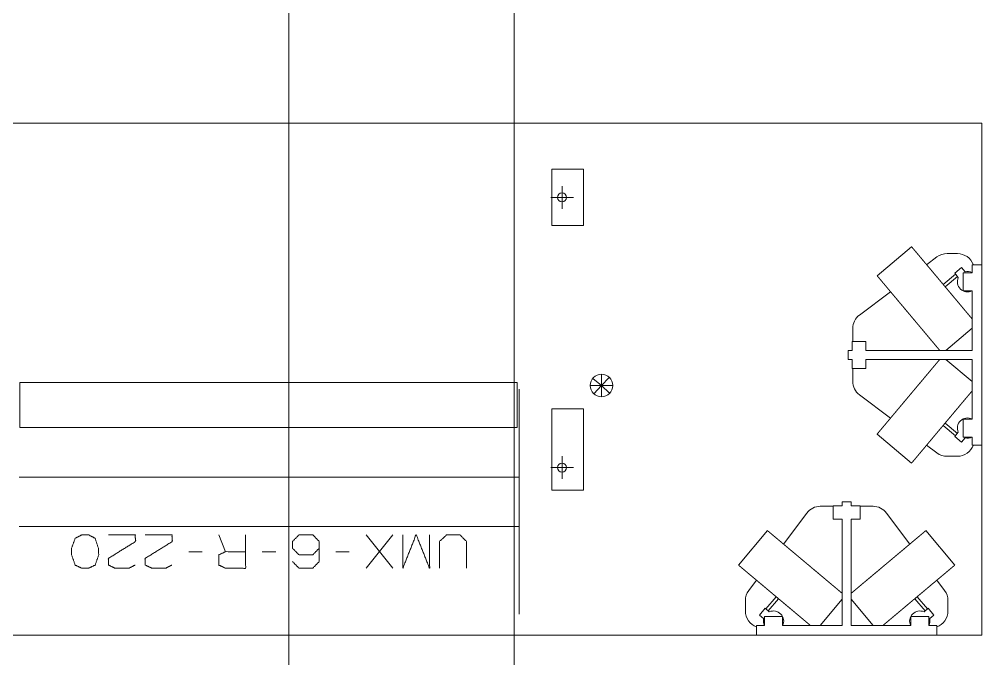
# Model space of a CAD drawing. Header units: millimetres. Extents: x 3056 to 110866, y 16649 to 58349.
# Drawn here: x 8108 to 12383, y 21369 to 24209 of the extents above; entities that cross this region are included whole.
import ezdxf

# ---------------------------------------------------------------- set-up
doc = ezdxf.new("R2010")
doc.units = ezdxf.units.MM
doc.layers.add('1', color=7, linetype='Continuous', true_color=0xffffff)

msp = doc.modelspace()

# ---------------------------------------------------------------- linework, layer by layer
at = {"layer": '1', "color": 143, "linetype": 'Continuous', "lineweight": 13}
for p, q in [((9306.5, 55263.3), (9306.5, 17870.4)), ((10306.5, 17870.4), (10306.5, 54699.5))]:
    msp.add_line(p, q, dxfattribs=at)
at = {"layer": '1', "color": 80, "linetype": 'Continuous', "lineweight": 13}
for p, q in [((6756.5, 23747.3), (12383.5, 23747.3)), ((6756.5, 23747.3), (12383.5, 23747.3)), ((12383.5, 23747.3), (12383.5, 21473.3)), ((12383.5, 23747.3), (12383.5, 21473.3)), ((10614, 23542.3), (10474, 23542.3)), ((10474, 23542.3), (10474, 23292.3)), ((10614, 23292.3), (10614, 23542.3)), ((10519.5, 23367.3), (10519.5, 23467.3)), ((10569.5, 23417.3), (10469.5, 23417.3)), ((10474, 23292.3), (10614, 23292.3)), ((12071.9, 23198.6), (11918.6, 23070)), ((12184.5, 23153.3), (12138.7, 23118.9)), ((12229.5, 23168.3), (12275.5, 23168.3)), ((12263.5, 23080.7), (12293.6, 23105.9)), ((12309.3, 23087.2), (12293.6, 23105.9)), ((12340.5, 23118.3), (12340.5, 23083.3)), ((12383.5, 23118.3), (12340.5, 23118.3)), ((12266.4, 23077.2), (12212, 23031.6)), ((12221, 23020.8), (12275.4, 23066.5)), ((12279.2, 23061.9), (12263.5, 23080.7)), ((12340.5, 23083.3), (12300.5, 23083.3)), ((12300.5, 23003.3), (12300.5, 23083.3)), ((12340.5, 23003.3), (12300.5, 23003.3)), ((12340.5, 23003.3), (12340.5, 22738.3)), ((11978.4, 22998.8), (11840.5, 22895.3)), ((11810.5, 22778.3), (11810.5, 22835.3)), ((12223.4, 22738.3), (12340.5, 22836.5)), ((11868.5, 22778.3), (11808.5, 22778.3)), ((11808.5, 22738.3), (11808.5, 22778.3)), ((11868.5, 22738.3), (11868.5, 22778.3)), ((11808.5, 22738.3), (11790.5, 22738.3)), ((11790.5, 22698.3), (11790.5, 22738.3)), ((12340.5, 22738.3), (11868.5, 22738.3)), ((11808.5, 22698.3), (11790.5, 22698.3)), ((11805.8, 22698), (11805.8, 22698.3)), ((11805.8, 22698), (11808.5, 22698.1)), ((11808.5, 22698.3), (11808.5, 22658.3)), ((11868.5, 22658.3), (11808.5, 22658.3)), ((11810.5, 22601.3), (11810.5, 22658.3)), ((12340.5, 22698.3), (11868.5, 22698.3)), ((11868.5, 22698.3), (11868.5, 22658.3)), ((12340.5, 22600.1), (12223.4, 22698.3)), ((12340.5, 22698.3), (12340.5, 22433.3)), ((10694.5, 22582.3), (10694.5, 22632.3)), ((10694.5, 22582.3), (10728.8, 22618.7)), ((8111.5, 22395.3), (8111.5, 22595.3)), ((8111.5, 22595.3), (10319.5, 22595.3)), ((10319.5, 22595.3), (10319.5, 22395.3)), ((10694.5, 22582.3), (10644.5, 22582.3)), ((10694.5, 22582.3), (10655.6, 22613.8)), ((10694.5, 22582.3), (10660.1, 22545.9)), ((10694.5, 22582.3), (10694.5, 22532.3)), ((10694.5, 22582.3), (10744.5, 22582.3)), ((10694.5, 22582.3), (10730.8, 22548)), ((11840.5, 22541.3), (11978.4, 22437.8)), ((10614, 22478.3), (10474, 22478.3)), ((10474, 22478.3), (10474, 22118.3)), ((10614, 22118.3), (10614, 22478.3)), ((12212, 22405), (12266.4, 22359.4)), ((12275.4, 22370.1), (12221, 22415.8)), ((12300.5, 22353.3), (12300.5, 22433.3)), ((12340.5, 22433.3), (12300.5, 22433.3)), ((10319.5, 22395.3), (8111.5, 22395.3)), ((11918.6, 22366.6), (12071.9, 22238)), ((12279.2, 22374.7), (12263.5, 22355.9)), ((12138.7, 22317.7), (12184.5, 22283.3)), ((12263.5, 22355.9), (12293.6, 22330.7)), ((12309.3, 22349.4), (12293.6, 22330.7)), ((12340.5, 22353.3), (12300.5, 22353.3)), ((12340.5, 22353.3), (12340.5, 22318.3)), ((12383.5, 22318.3), (12340.5, 22318.3)), ((10519.5, 22168.3), (10519.5, 22268.3)), ((12275.5, 22268.3), (12229.5, 22268.3)), ((10569.5, 22218.3), (10469.5, 22218.3)), ((10328.5, 22176.2), (8108.5, 22176.2)), ((10474, 22118.3), (10614, 22118.3)), ((11763.5, 22048.3), (11763.5, 22066.3)), ((11763.5, 22066.3), (11803.5, 22066.3)), ((11803.5, 22048.3), (11803.5, 22066.3)), ((11606.5, 22016.3), (11503, 21878.3)), ((11666.5, 22046.3), (11723.5, 22046.3)), ((11763.5, 22048.3), (11723.5, 22048.3)), ((11723.5, 21988.3), (11723.5, 22048.3)), ((11763.2, 22050.9), (11763.3, 22048.3)), ((11763.2, 22050.9), (11763.5, 22050.9)), ((11803.5, 22048.3), (11843.5, 22048.3)), ((11843.5, 21988.3), (11843.5, 22048.3)), ((11843.5, 22046.3), (11900.5, 22046.3)), ((12063.9, 21878.3), (11960.5, 22016.3)), ((11763.5, 21988.3), (11723.5, 21988.3)), ((11763.5, 21516.3), (11763.5, 21988.3)), ((11803.5, 21516.3), (11803.5, 21988.3)), ((11803.5, 21988.3), (11843.5, 21988.3)), ((8108.5, 21957.1), (10328.5, 21957.1)), ((11431.8, 21938.1), (11303.2, 21784.9)), ((12263.7, 21784.9), (12135.2, 21938.1)), ((8994.9, 21919.6), (9024.6, 21844.6)), ((9767.4, 21919.6), (9648.6, 21771.2)), ((9648.6, 21919.6), (9767.4, 21771.2)), ((8861.1, 21844.6), (8920.5, 21844.6)), ((9188, 21844.6), (9247.4, 21844.6)), ((9514.9, 21844.6), (9574.3, 21844.6)), ((11382.8, 21718.1), (11348.5, 21672.3)), ((12218.5, 21672.3), (12184.1, 21718.1)), ((11470.2, 21644.8), (11424.6, 21590.4)), ((11435.3, 21581.4), (11480.9, 21635.8)), ((11665.2, 21516.3), (11763.5, 21633.4)), ((11803.5, 21633.4), (11901.7, 21516.3)), ((12086, 21635.8), (12131.7, 21581.4)), ((12142.4, 21590.4), (12096.7, 21644.8)), ((11333.5, 21581.3), (11333.5, 21627.3)), ((11421.1, 21593.3), (11395.9, 21563.2)), ((11439.9, 21577.5), (11421.1, 21593.3)), ((12127.1, 21577.5), (12145.8, 21593.3)), ((12145.8, 21593.3), (12171.1, 21563.2)), ((12233.5, 21627.3), (12233.5, 21581.3)), ((11414.6, 21547.4), (11395.9, 21563.2)), ((11418.5, 21516.3), (11418.5, 21556.3)), ((11418.5, 21556.3), (11498.5, 21556.3)), ((11498.5, 21516.3), (11498.5, 21556.3)), ((12068.5, 21516.3), (12068.5, 21556.3)), ((12068.5, 21556.3), (12148.5, 21556.3)), ((12148.5, 21516.3), (12148.5, 21556.3)), ((12152.3, 21547.4), (12171.1, 21563.2)), ((11383.5, 21473.3), (11383.5, 21516.3)), ((11418.5, 21516.3), (11383.5, 21516.3)), ((11763.5, 21516.3), (11498.5, 21516.3)), ((12068.5, 21516.3), (11803.5, 21516.3)), ((12183.5, 21516.3), (12148.5, 21516.3)), ((12183.5, 21473.3), (12183.5, 21516.3)), ((12383.5, 21473.3), (6756.5, 21473.3)), ((12383.5, 21473.3), (6756.5, 21473.3))]:
    msp.add_line(p, q, dxfattribs=at)
for centre, radius in [((10519.5, 23417.3), 20), ((10694.5, 22582.3), 50), ((10519.5, 22218.3), 20)]:
    msp.add_circle(centre, radius, dxfattribs=at)
for centre, radius, start, end in [((12229.5, 23093.3), 75, 90, 126.8699), ((12275.5, 23093.3), 75, 19.4723, 90), ((12320.5, 23043.3), 45.2, 63.7683, 104.2622), ((12320.5, 23043.3), 45.2, 155.7378, 296.2321), ((11885.5, 22835.3), 75, 126.8699, 180), ((11885.5, 22601.3), 75, 180, 233.1301), ((12320.5, 22393.3), 45.2, 63.7679, 204.2622), ((12275.5, 22343.3), 75, 270, 340.5277), ((12320.5, 22393.3), 45.2, 255.7378, 296.2317), ((12229.5, 22343.3), 75, 233.1301, 270), ((11666.5, 21971.3), 75, 90, 143.1301), ((11900.5, 21971.3), 75, 36.8699, 90), ((11408.5, 21627.3), 75, 143.1301, 180), ((12158.5, 21627.3), 75, 0, 36.8699), ((11408.5, 21581.3), 75, 180, 250.5277), ((11458.5, 21536.3), 45.2, 165.7378, 206.2317), ((11458.5, 21536.3), 45.2, 333.7679, 114.2622), ((12108.5, 21536.3), 45.2, 65.7378, 206.2321), ((12108.5, 21536.3), 45.2, 333.7683, 14.2622), ((12158.5, 21581.3), 75, 289.4723, 0)]:
    msp.add_arc(centre, radius, start, end, dxfattribs=at)
for points, knots in [([(12216.5, 23026.2), (12212.1, 23031.4), (12207.7, 23036.6), (12203.4, 23041.8), (12201.2, 23044.4), (12196.9, 23049.6), (12194.7, 23052.1), (12192.6, 23054.7), (12188.3, 23059.8), (12184, 23064.9), (12181.9, 23067.4), (12177.6, 23072.5), (12175.5, 23075), (12171.4, 23080), (12167.2, 23084.9), (12163.2, 23089.7), (12161.1, 23092.2), (12157.1, 23096.9), (12155.1, 23099.3), (12151.2, 23104), (12149.3, 23106.3), (12147.3, 23108.6), (12143.5, 23113.1), (12141.7, 23115.4), (12138, 23119.8), (12134.3, 23124.1), (12132.5, 23126.2), (12129, 23130.4), (12127.3, 23132.5), (12123.9, 23136.5), (12122.2, 23138.5), (12119, 23142.4), (12117.3, 23144.3), (12114.2, 23148.1), (12111.2, 23151.7), (12109.7, 23153.5), (12108.2, 23155.2), (12106.8, 23156.9), (12104, 23160.2), (12101.3, 23163.5), (12100, 23165), (12097.5, 23168.1), (12095, 23170.9), (12092.7, 23173.7), (12091.6, 23175), (12089.5, 23177.6), (12088.4, 23178.8), (12086.4, 23181.2), (12084.6, 23183.4), (12083.7, 23184.4), (12082.9, 23185.4), (12082.1, 23186.4), (12080.5, 23188.2), (12079.8, 23189.1), (12078.4, 23190.8), (12077.8, 23191.5), (12077.2, 23192.2), (12076.1, 23193.6), (12075.1, 23194.7), (12074.2, 23195.7), (12073.5, 23196.6), (12072.9, 23197.3), (12072.4, 23197.9), (12072.3, 23198.1), (12072.1, 23198.2), (12072, 23198.4), (12071.9, 23198.5), (12071.9, 23198.6)], [0, 0, 0.030207, 0.060385, 0.090505, 0.10552, 0.135511, 0.150468, 0.165367, 0.195073, 0.224604, 0.239315, 0.268538, 0.283019, 0.311858, 0.340412, 0.368644, 0.382688, 0.410412, 0.424092, 0.451244, 0.464724, 0.477996, 0.504297, 0.517343, 0.54295, 0.568066, 0.58037, 0.604692, 0.616724, 0.640211, 0.651672, 0.674275, 0.685431, 0.707107, 0.728141, 0.738328, 0.748511, 0.758361, 0.777691, 0.796322, 0.805457, 0.822986, 0.839767, 0.85578, 0.863405, 0.878237, 0.885462, 0.899096, 0.9119, 0.917888, 0.923886, 0.929449, 0.940158, 0.945304, 0.954727, 0.958996, 0.963275, 0.970941, 0.977726, 0.983619, 0.98862, 0.992709, 0.995898, 0.997037, 0.998181, 0.998861, 0.999779, 1, 1]), ([(12063.3, 22897.6), (12058.9, 22902.9), (12054.5, 22908.1), (12050.2, 22913.2), (12045.8, 22918.4), (12041.5, 22923.6), (12039.4, 22926.1), (12035.1, 22931.3), (12032.9, 22933.8), (12028.7, 22938.9), (12024.4, 22943.9), (12022.3, 22946.4), (12020.2, 22948.9), (12016.1, 22953.9), (12012, 22958.8), (12007.9, 22963.6), (12003.9, 22968.4), (12000, 22973.1), (11996.1, 22977.7), (11994.1, 22980), (11990.3, 22984.6), (11986.6, 22989), (11984.7, 22991.2), (11981.1, 22995.6), (11979.3, 22997.7), (11975.8, 23001.9), (11974.1, 23003.9), (11972.4, 23006), (11970.7, 23008), (11967.4, 23011.9), (11965.7, 23013.9), (11962.6, 23017.7), (11961, 23019.5), (11958, 23023.1), (11956.5, 23024.9), (11955, 23026.7), (11952.2, 23030.1), (11950.8, 23031.7), (11948.1, 23034.9), (11945.5, 23038), (11943, 23040.9), (11941.8, 23042.4), (11940.7, 23043.8), (11938.4, 23046.5), (11937.3, 23047.8), (11936.3, 23049), (11935.2, 23050.3), (11933.2, 23052.6), (11931.4, 23054.8), (11930.5, 23055.9), (11928.8, 23057.8), (11928, 23058.8), (11926.6, 23060.6), (11925.2, 23062.2), (11924.6, 23062.9), (11924, 23063.7), (11922.8, 23065), (11921.9, 23066.2), (11921.4, 23066.7), (11920.6, 23067.6), (11920.3, 23068), (11920, 23068.4), (11919.7, 23068.7), (11919.5, 23069), (11919.2, 23069.3), (11919.1, 23069.5), (11918.9, 23069.7), (11918.8, 23069.8), (11918.7, 23069.9), (11918.6, 23070)], [0, 0, 0.030198, 0.060376, 0.090492, 0.120532, 0.150464, 0.165359, 0.195061, 0.209876, 0.239316, 0.26853, 0.283016, 0.297497, 0.326202, 0.354602, 0.382677, 0.410413, 0.437766, 0.464722, 0.477989, 0.504299, 0.530136, 0.542949, 0.568064, 0.580363, 0.60469, 0.616713, 0.628466, 0.640214, 0.663118, 0.674277, 0.696263, 0.70711, 0.72814, 0.738322, 0.74851, 0.768195, 0.777691, 0.796316, 0.814216, 0.831373, 0.839761, 0.84777, 0.863396, 0.871012, 0.878237, 0.885456, 0.899087, 0.911903, 0.917892, 0.929448, 0.935011, 0.945294, 0.954718, 0.958996, 0.963269, 0.97094, 0.977726, 0.980673, 0.986114, 0.988614, 0.990664, 0.992709, 0.994303, 0.995893, 0.997037, 0.998176, 0.998865, 0.999541, 1, 1]), ([(12340.5, 22878.4), (12339.3, 22879.8), (12338.2, 22881.2), (12335.7, 22884.1), (12333.2, 22887.1), (12330.6, 22890.2), (12327.8, 22893.5), (12325, 22896.9), (12322, 22900.4), (12319, 22904), (12317.4, 22905.9), (12314.2, 22909.7), (12311, 22913.6), (12307.6, 22917.6), (12304.2, 22921.7), (12302.4, 22923.8), (12298.8, 22928), (12297, 22930.2), (12293.4, 22934.6), (12291.5, 22936.8), (12287.7, 22941.3), (12283.9, 22945.9), (12280, 22950.5), (12278, 22952.9), (12274, 22957.7), (12269.9, 22962.5), (12267.9, 22964.9), (12265.8, 22967.4), (12263.8, 22969.8), (12259.6, 22974.8), (12255.4, 22979.8), (12251.2, 22984.8), (12249.1, 22987.4), (12244.8, 22992.5), (12242.6, 22995), (12238.3, 23000.2), (12234, 23005.4), (12229.6, 23010.6), (12225.2, 23015.8), (12220.9, 23021), (12218.7, 23023.6), (12216.5, 23026.2)], [0, 0, 0.009323, 0.01864, 0.03819, 0.05862, 0.079913, 0.102058, 0.125015, 0.14879, 0.173335, 0.185981, 0.21166, 0.238054, 0.265155, 0.292927, 0.30697, 0.33571, 0.350388, 0.380024, 0.394988, 0.425471, 0.45648, 0.487995, 0.503987, 0.536194, 0.568819, 0.585234, 0.601838, 0.618448, 0.652008, 0.685899, 0.720062, 0.737275, 0.771824, 0.789144, 0.823989, 0.858994, 0.894141, 0.929376, 0.964673, 0.98234, 1, 1]), ([(12197, 22738.3), (12196.1, 22739.3), (12195.3, 22740.4), (12194.3, 22741.5), (12192.4, 22743.7), (12190.4, 22746.1), (12189.3, 22747.4), (12188.2, 22748.7), (12186, 22751.4), (12183.6, 22754.2), (12181.1, 22757.2), (12179.9, 22758.7), (12178.6, 22760.3), (12175.9, 22763.5), (12174.5, 22765.1), (12171.6, 22768.5), (12170.2, 22770.3), (12167.2, 22773.8), (12164.1, 22777.5), (12160.9, 22781.3), (12159.3, 22783.2), (12156, 22787.2), (12152.6, 22791.2), (12149.1, 22795.4), (12147.3, 22797.5), (12143.7, 22801.8), (12140, 22806.2), (12136.3, 22810.6), (12134.4, 22812.9), (12130.6, 22817.4), (12126.7, 22822.1), (12122.7, 22826.8), (12120.7, 22829.2), (12116.7, 22834), (12112.6, 22838.9), (12110.5, 22841.3), (12106.4, 22846.3), (12104.3, 22848.8), (12102.2, 22851.3), (12097.9, 22856.3), (12093.7, 22861.4), (12089.4, 22866.5), (12087.2, 22869.1), (12085.1, 22871.7), (12080.7, 22876.8), (12078.6, 22879.4), (12074.2, 22884.6), (12072, 22887.2), (12067.6, 22892.4), (12065.5, 22895), (12063.3, 22897.6)], [0, 0, 0.006464, 0.012933, 0.019844, 0.034122, 0.049281, 0.057081, 0.065306, 0.082189, 0.09992, 0.118465, 0.127935, 0.137812, 0.157954, 0.168228, 0.189516, 0.20054, 0.222939, 0.246038, 0.269841, 0.281902, 0.306703, 0.332127, 0.358164, 0.37148, 0.39839, 0.425844, 0.453832, 0.467947, 0.496675, 0.525863, 0.555485, 0.570504, 0.600726, 0.6313, 0.646684, 0.677768, 0.693455, 0.709137, 0.740781, 0.77266, 0.804755, 0.820889, 0.837018, 0.869429, 0.885702, 0.91829, 0.934599, 0.967277, 0.983641, 1, 1]), ([(11918.6, 22366.6), (11918.7, 22366.7), (11918.8, 22366.8), (11918.9, 22366.9), (11919.1, 22367.1), (11919.2, 22367.3), (11919.5, 22367.6), (11920, 22368.2), (11920.7, 22369), (11921, 22369.4), (11921.4, 22369.9), (11921.9, 22370.4), (11922.8, 22371.6), (11923.4, 22372.3), (11924, 22372.9), (11924.6, 22373.7), (11925.2, 22374.4), (11925.9, 22375.2), (11927.3, 22376.9), (11928.1, 22377.8), (11929.7, 22379.7), (11930.5, 22380.8), (11932.3, 22382.9), (11933.3, 22384), (11934.2, 22385.2), (11935.2, 22386.4), (11937.3, 22388.8), (11938.4, 22390.2), (11940.7, 22392.9), (11943.1, 22395.7), (11944.3, 22397.1), (11945.5, 22398.6), (11946.8, 22400.2), (11949.5, 22403.3), (11952.2, 22406.6), (11953.6, 22408.3), (11956.5, 22411.7), (11958, 22413.5), (11961, 22417.1), (11964.2, 22420.9), (11965.8, 22422.8), (11969.1, 22426.7), (11972.4, 22430.7), (11975.9, 22434.8), (11977.6, 22436.9), (11981.2, 22441.1), (11984.8, 22445.4), (11988.5, 22449.9), (11992.3, 22454.4), (11994.2, 22456.7), (11998.1, 22461.3), (12000, 22463.6), (12002, 22466), (12004, 22468.3), (12008, 22473.1), (12010, 22475.5), (12014.1, 22480.4), (12016.2, 22482.8), (12018.3, 22485.3), (12022.4, 22490.3), (12024.5, 22492.8), (12028.8, 22497.8), (12030.9, 22500.4), (12035.2, 22505.5), (12037.3, 22508), (12041.6, 22513.2), (12046, 22518.3), (12048.1, 22520.9), (12052.5, 22526.1), (12056.8, 22531.3), (12061.2, 22536.5), (12063.4, 22539.1), (12067.8, 22544.3), (12072.1, 22549.5), (12076.5, 22554.7), (12080.8, 22559.9), (12085.2, 22565), (12089.5, 22570.2), (12093.8, 22575.3), (12098, 22580.4), (12102.3, 22585.4), (12106.4, 22590.4), (12110.6, 22595.3), (12112.6, 22597.8), (12116.7, 22602.7), (12120.8, 22607.5), (12124.8, 22612.2), (12126.7, 22614.6), (12130.6, 22619.2), (12134.5, 22623.8), (12138.2, 22628.3), (12141.9, 22632.7), (12145.6, 22637), (12149.1, 22641.3), (12152.6, 22645.4), (12154.3, 22647.4), (12157.7, 22651.4), (12159.3, 22653.4), (12162.5, 22657.3), (12165.7, 22661), (12167.2, 22662.8), (12170.2, 22666.4), (12173.1, 22669.8), (12175.9, 22673.1), (12178.6, 22676.3), (12179.9, 22677.9), (12182.4, 22680.9), (12184.8, 22683.8), (12186, 22685.2), (12188.2, 22687.9), (12189.3, 22689.2), (12190.4, 22690.4), (12192.4, 22692.9), (12193.4, 22694), (12195.2, 22696.2), (12197, 22698.3)], [0, 0, 0.000239, 0.000597, 0.000948, 0.001544, 0.002136, 0.002965, 0.004858, 0.007224, 0.00852, 0.010056, 0.011589, 0.015115, 0.017115, 0.01911, 0.02133, 0.023553, 0.026004, 0.03113, 0.033804, 0.039601, 0.042715, 0.049164, 0.052493, 0.056041, 0.059584, 0.067098, 0.071061, 0.079189, 0.087717, 0.092085, 0.096643, 0.101204, 0.110705, 0.12058, 0.1257, 0.136118, 0.141416, 0.152359, 0.163636, 0.169436, 0.181194, 0.193263, 0.205633, 0.211887, 0.224681, 0.23774, 0.25106, 0.264629, 0.271527, 0.285439, 0.292448, 0.299558, 0.306671, 0.321095, 0.328399, 0.343084, 0.350469, 0.35793, 0.372924, 0.38046, 0.395651, 0.403306, 0.418662, 0.426365, 0.441855, 0.457414, 0.465228, 0.480863, 0.496538, 0.512236, 0.520089, 0.535789, 0.551479, 0.567137, 0.582755, 0.59831, 0.613798, 0.629195, 0.644499, 0.659681, 0.67474, 0.689657, 0.69704, 0.711717, 0.726213, 0.740529, 0.747637, 0.761644, 0.775427, 0.788979, 0.802283, 0.815334, 0.828111, 0.840604, 0.846705, 0.858758, 0.864702, 0.876289, 0.887544, 0.893002, 0.903754, 0.914148, 0.924189, 0.933849, 0.938594, 0.947689, 0.956397, 0.960547, 0.968651, 0.972605, 0.976347, 0.983623, 0.987156, 0.993794, 1, 1]), ([(10328.5, 22066.6), (10328.5, 22076.8), (10328.5, 22087), (10328.5, 22097.2), (10328.5, 22107.4), (10328.5, 22117.6), (10328.5, 22127.7), (10328.5, 22137.8), (10328.5, 22147.9), (10328.5, 22157.9), (10328.5, 22167.9), (10328.5, 22177.9), (10328.5, 22187.8), (10328.5, 22197.7), (10328.5, 22202.6), (10328.5, 22212.4), (10328.5, 22217.3), (10328.5, 22227), (10328.5, 22236.6), (10328.5, 22246.1), (10328.5, 22250.9), (10328.5, 22260.3), (10328.5, 22269.7), (10328.5, 22279), (10328.5, 22288.2), (10328.5, 22292.7), (10328.5, 22301.8), (10328.5, 22310.7), (10328.5, 22319.6), (10328.5, 22328.3), (10328.5, 22337), (10328.5, 22345.5), (10328.5, 22353.9), (10328.5, 22362.2), (10328.5, 22370.4), (10328.5, 22378.4), (10328.5, 22386.3), (10328.5, 22394.1), (10328.5, 22401.7), (10328.5, 22409.2), (10328.5, 22416.6), (10328.5, 22423.8), (10328.5, 22427.3), (10328.5, 22434.3), (10328.5, 22437.8), (10328.5, 22444.5), (10328.5, 22451.1), (10328.5, 22457.6), (10328.5, 22463.8), (10328.5, 22470), (10328.5, 22472.9), (10328.5, 22478.8), (10328.5, 22484.5), (10328.5, 22490), (10328.5, 22495.3), (10328.5, 22500.5), (10328.5, 22505.5), (10328.5, 22510.3), (10328.5, 22514.9), (10328.5, 22517.1), (10328.5, 22521.5), (10328.5, 22525.6), (10328.5, 22529.6), (10328.5, 22533.3), (10328.5, 22536.9), (10328.5, 22540.2), (10328.5, 22543.4), (10328.5, 22546.4), (10328.5, 22549.2), (10328.5, 22551.7), (10328.5, 22554.1), (10328.5, 22556.3), (10328.5, 22558.2), (10328.5, 22560), (10328.5, 22561.6), (10328.5, 22562.9), (10328.5, 22564), (10328.5, 22565), (10328.5, 22565.3), (10328.5, 22566), (10328.5, 22566.4), (10328.5, 22566.6), (10328.5, 22566.6)], [0, 0, 0.020399, 0.040788, 0.061161, 0.08151, 0.101825, 0.122094, 0.142316, 0.162477, 0.18257, 0.202588, 0.222522, 0.242363, 0.262101, 0.271917, 0.29149, 0.301248, 0.320632, 0.339888, 0.359001, 0.368484, 0.38737, 0.406092, 0.42465, 0.443027, 0.452171, 0.470269, 0.488176, 0.505876, 0.523365, 0.540637, 0.557687, 0.574504, 0.591083, 0.607413, 0.623489, 0.639305, 0.654857, 0.67014, 0.685142, 0.699858, 0.714283, 0.721347, 0.735322, 0.742233, 0.755748, 0.768951, 0.781831, 0.794388, 0.806611, 0.812554, 0.824275, 0.835652, 0.84668, 0.857353, 0.867672, 0.877631, 0.887224, 0.896448, 0.900967, 0.909629, 0.917916, 0.925816, 0.933336, 0.940464, 0.9472, 0.953545, 0.959492, 0.965038, 0.970182, 0.974923, 0.979262, 0.983188, 0.986707, 0.989819, 0.992518, 0.994798, 0.996672, 0.997397, 0.998645, 0.999476, 0.999894, 1, 1]), ([(12071.9, 22238), (12071.9, 22238.1), (12071.9, 22238.1), (12072.1, 22238.3), (12072.4, 22238.7), (12072.7, 22239), (12073.2, 22239.6), (12073.5, 22240), (12073.9, 22240.4), (12074.7, 22241.4), (12075.1, 22241.9), (12076.1, 22243.1), (12077.2, 22244.4), (12078.4, 22245.9), (12079.8, 22247.5), (12080.5, 22248.4), (12081.3, 22249.3), (12082.1, 22250.2), (12083.8, 22252.2), (12085.5, 22254.4), (12086.5, 22255.5), (12088.5, 22257.8), (12090.5, 22260.3), (12091.7, 22261.6), (12093.9, 22264.3), (12095.1, 22265.7), (12097.5, 22268.6), (12098.8, 22270.1), (12100, 22271.6), (12101.4, 22273.2), (12104.1, 22276.4), (12105.4, 22278.1), (12106.9, 22279.8), (12108.3, 22281.5), (12109.8, 22283.2), (12112.8, 22286.8), (12115.9, 22290.5), (12119.1, 22294.3), (12122.3, 22298.2), (12124, 22300.2), (12125.7, 22302.2), (12129.1, 22306.3), (12132.7, 22310.5), (12136.3, 22314.8), (12139.9, 22319.2), (12143.7, 22323.6), (12145.6, 22325.9), (12149.4, 22330.5), (12153.3, 22335.1), (12157.3, 22339.9), (12161.3, 22344.6), (12165.4, 22349.5), (12169.5, 22354.4), (12173.6, 22359.3), (12177.8, 22364.3), (12182.1, 22369.4), (12186.3, 22374.5), (12190.6, 22379.6), (12194.9, 22384.7), (12197.1, 22387.3), (12201.5, 22392.5), (12205.8, 22397.7), (12208, 22400.3), (12210.2, 22402.9), (12214.5, 22408.1), (12216.7, 22410.7), (12221.1, 22415.9), (12225.5, 22421.1), (12229.8, 22426.3), (12234.2, 22431.5), (12238.5, 22436.7), (12242.8, 22441.8), (12245, 22444.3), (12247.1, 22446.9), (12251.4, 22452), (12255.6, 22457), (12257.7, 22459.5), (12261.9, 22464.5), (12266, 22469.4), (12270.1, 22474.3), (12272.1, 22476.7), (12274.1, 22479.1), (12278.1, 22483.8), (12282, 22488.5), (12284, 22490.8), (12287.8, 22495.4), (12289.7, 22497.7), (12291.6, 22499.9), (12295.3, 22504.3), (12298.9, 22508.6), (12302.5, 22512.9), (12306, 22517), (12309.3, 22521.1), (12312.7, 22525), (12315.9, 22528.9), (12319, 22532.6), (12322, 22536.2), (12325, 22539.7), (12327.8, 22543.1), (12330.6, 22546.4), (12331.9, 22547.9), (12334.5, 22551), (12336.9, 22554), (12339.3, 22556.8), (12340.5, 22558.2)], [0, 0, 0.000124, 0.000242, 0.000984, 0.002211, 0.003074, 0.005036, 0.006143, 0.007489, 0.010426, 0.012019, 0.01568, 0.019821, 0.024432, 0.029517, 0.032293, 0.035063, 0.03807, 0.044305, 0.050997, 0.054453, 0.061808, 0.069596, 0.07371, 0.082139, 0.086458, 0.095513, 0.100243, 0.104976, 0.109904, 0.119953, 0.125071, 0.130383, 0.135693, 0.141187, 0.15236, 0.163883, 0.175745, 0.187942, 0.194119, 0.200456, 0.213284, 0.226407, 0.239815, 0.253495, 0.267436, 0.274471, 0.288778, 0.303317, 0.318076, 0.33303, 0.348171, 0.363487, 0.378967, 0.394588, 0.410342, 0.426211, 0.442187, 0.458247, 0.466319, 0.48248, 0.498697, 0.506818, 0.514952, 0.531225, 0.539361, 0.555644, 0.571908, 0.588141, 0.604326, 0.620456, 0.636509, 0.644491, 0.65247, 0.668329, 0.684068, 0.691874, 0.707406, 0.722787, 0.737995, 0.745552, 0.753021, 0.767851, 0.782471, 0.789729, 0.804011, 0.811034, 0.818053, 0.831839, 0.845353, 0.85859, 0.871529, 0.884171, 0.896489, 0.908488, 0.920142, 0.931449, 0.942394, 0.952973, 0.963173, 0.96808, 0.977693, 0.986902, 0.995701, 1, 1]), ([(10328.5, 21566.6), (10328.5, 21566.8), (10328.5, 21566.9), (10328.5, 21567.3), (10328.5, 21567.9), (10328.5, 21568.8), (10328.5, 21569.8), (10328.5, 21571.1), (10328.5, 21572.5), (10328.5, 21574.2), (10328.5, 21576), (10328.5, 21578.1), (10328.5, 21580.4), (10328.5, 21582.8), (10328.5, 21585.5), (10328.5, 21588.4), (10328.5, 21591.5), (10328.5, 21593), (10328.5, 21596.4), (10328.5, 21600), (10328.5, 21603.7), (10328.5, 21607.7), (10328.5, 21609.8), (10328.5, 21614), (10328.5, 21618.4), (10328.5, 21623), (10328.5, 21627.8), (10328.5, 21632.8), (10328.5, 21638), (10328.5, 21643.3), (10328.5, 21648.8), (10328.5, 21654.5), (10328.5, 21660.4), (10328.5, 21666.4), (10328.5, 21672.6), (10328.5, 21679), (10328.5, 21685.5), (10328.5, 21692.2), (10328.5, 21699), (10328.5, 21706), (10328.5, 21713.1), (10328.5, 21720.4), (10328.5, 21727.8), (10328.5, 21735.4), (10328.5, 21739.2), (10328.5, 21747), (10328.5, 21754.9), (10328.5, 21762.9), (10328.5, 21771.1), (10328.5, 21779.4), (10328.5, 21787.8), (10328.5, 21796.3), (10328.5, 21805), (10328.5, 21813.7), (10328.5, 21822.6), (10328.5, 21831.5), (10328.5, 21840.6), (10328.5, 21849.7), (10328.5, 21858.9), (10328.5, 21868.3), (10328.5, 21877.7), (10328.5, 21882.4), (10328.5, 21891.9), (10328.5, 21901.5), (10328.5, 21911.2), (10328.5, 21920.9), (10328.5, 21930.7), (10328.5, 21940.5), (10328.5, 21950.4), (10328.5, 21960.4), (10328.5, 21970.4), (10328.5, 21980.4), (10328.5, 21990.5), (10328.5, 22000.5), (10328.5, 22010.7), (10328.5, 22020.8), (10328.5, 22031), (10328.5, 22041.2), (10328.5, 22051.4), (10328.5, 22061.5), (10328.5, 22066.6)], [0, 0, 0.000206, 0.000519, 0.001352, 0.002598, 0.004262, 0.006339, 0.008829, 0.011732, 0.015047, 0.01877, 0.022902, 0.027443, 0.032385, 0.037732, 0.043479, 0.049625, 0.052795, 0.059534, 0.066662, 0.074179, 0.082082, 0.086225, 0.0947, 0.10355, 0.112774, 0.122365, 0.132324, 0.142642, 0.153318, 0.164349, 0.175723, 0.187442, 0.199499, 0.211889, 0.224608, 0.237649, 0.251008, 0.264676, 0.278654, 0.292929, 0.307499, 0.322358, 0.337498, 0.345139, 0.360691, 0.376511, 0.392587, 0.40892, 0.425496, 0.44231, 0.45936, 0.476632, 0.494124, 0.511824, 0.529729, 0.547829, 0.566117, 0.584585, 0.603227, 0.622034, 0.631517, 0.650554, 0.669738, 0.689061, 0.708511, 0.728085, 0.74777, 0.767558, 0.787447, 0.807423, 0.827478, 0.847605, 0.867795, 0.888041, 0.908335, 0.928666, 0.949025, 0.969409, 0.989803, 1, 1]), ([(11431.8, 21938.1), (11431.8, 21938.1), (11431.8, 21938.1), (11432, 21938), (11432.1, 21937.9), (11432.3, 21937.7), (11432.5, 21937.5), (11433, 21937.1), (11433.4, 21936.8), (11433.7, 21936.5), (11434.2, 21936.1), (11434.6, 21935.8), (11435.6, 21934.9), (11436.2, 21934.4), (11436.8, 21933.9), (11438.1, 21932.8), (11439.6, 21931.6), (11440.4, 21930.9), (11441.2, 21930.2), (11442.1, 21929.5), (11443.9, 21927.9), (11445.9, 21926.2), (11447, 21925.4), (11449.2, 21923.5), (11451.5, 21921.5), (11454, 21919.4), (11455.3, 21918.3), (11458, 21916.1), (11459.4, 21914.9), (11460.9, 21913.7), (11463.8, 21911.2), (11465.3, 21910), (11468.5, 21907.3), (11471.8, 21904.6), (11475.2, 21901.7), (11478.7, 21898.8), (11482.3, 21895.7), (11484.2, 21894.1), (11488, 21891), (11491.9, 21887.7), (11495.9, 21884.3), (11500, 21880.9), (11502, 21879.1), (11504.2, 21877.4), (11508.5, 21873.8), (11510.6, 21872), (11515, 21868.2), (11519.5, 21864.5), (11524.1, 21860.6), (11528.8, 21856.7), (11533.5, 21852.8), (11538.3, 21848.8), (11543.1, 21844.7), (11548, 21840.6), (11553, 21836.4), (11558, 21832.2), (11563, 21828), (11568.1, 21823.7), (11573.2, 21819.5), (11578.3, 21815.1), (11583.5, 21810.8), (11586.1, 21808.6), (11591.3, 21804.3), (11596.5, 21799.9), (11599.1, 21797.7), (11604.3, 21793.4), (11606.9, 21791.2), (11612.1, 21786.8), (11614.7, 21784.6), (11619.9, 21780.3), (11622.5, 21778.1), (11627.6, 21773.8), (11632.8, 21769.4), (11637.9, 21765.1), (11643, 21760.9), (11648.1, 21756.6), (11650.6, 21754.5), (11655.6, 21750.3), (11660.5, 21746.2), (11663, 21744.1), (11667.8, 21740), (11670.3, 21738), (11675, 21734), (11679.8, 21730), (11682.1, 21728.1), (11686.7, 21724.2), (11691.2, 21720.4), (11695.7, 21716.7), (11700, 21713), (11702.2, 21711.2), (11706.4, 21707.6), (11710.6, 21704.2), (11714.6, 21700.8), (11718.6, 21697.4), (11722.4, 21694.2), (11726.2, 21691.1), (11729.8, 21688.1), (11733.3, 21685.1), (11736.7, 21682.3), (11740, 21679.5), (11743.1, 21676.9), (11746.1, 21674.4), (11747.6, 21673.1), (11750.4, 21670.8), (11753.1, 21668.5), (11754.4, 21667.4), (11756.9, 21665.3), (11758, 21664.4), (11760.3, 21662.4), (11761.4, 21661.5), (11763.5, 21659.8)], [0, 0, 0.000119, 0.000236, 0.000594, 0.00095, 0.001542, 0.002136, 0.003793, 0.004858, 0.005924, 0.007224, 0.00852, 0.011587, 0.013352, 0.015117, 0.019108, 0.023555, 0.026006, 0.028456, 0.03113, 0.036701, 0.042715, 0.045831, 0.052495, 0.059586, 0.067098, 0.07106, 0.079188, 0.083354, 0.087719, 0.096643, 0.101204, 0.110707, 0.120582, 0.130822, 0.141418, 0.152361, 0.157997, 0.169436, 0.181194, 0.193265, 0.20563, 0.211886, 0.218282, 0.231211, 0.237742, 0.251062, 0.264629, 0.27843, 0.292447, 0.306673, 0.321095, 0.335698, 0.350468, 0.365392, 0.380457, 0.395653, 0.410959, 0.426362, 0.441855, 0.457414, 0.465226, 0.480865, 0.49654, 0.504384, 0.520089, 0.527939, 0.543635, 0.551481, 0.567138, 0.574948, 0.590533, 0.606056, 0.621499, 0.636848, 0.652091, 0.659683, 0.674742, 0.689657, 0.697039, 0.711714, 0.719011, 0.733422, 0.747635, 0.754639, 0.768533, 0.782202, 0.79563, 0.808808, 0.815332, 0.828109, 0.840604, 0.852807, 0.864704, 0.876288, 0.887543, 0.898464, 0.909041, 0.919259, 0.929113, 0.938592, 0.947689, 0.952042, 0.960549, 0.968653, 0.972604, 0.98009, 0.983623, 0.990476, 0.993796, 1, 1]), ([(11803.5, 21659.8), (11805.5, 21661.5), (11806.6, 21662.4), (11808.9, 21664.4), (11810.1, 21665.3), (11812.6, 21667.4), (11813.9, 21668.5), (11816.6, 21670.8), (11819.4, 21673.1), (11822.3, 21675.6), (11825.4, 21678.2), (11828.6, 21680.9), (11830.3, 21682.3), (11833.6, 21685.1), (11837.2, 21688.1), (11840.8, 21691.1), (11844.5, 21694.2), (11846.4, 21695.8), (11850.3, 21699.1), (11852.3, 21700.8), (11856.3, 21704.2), (11860.5, 21707.6), (11864.7, 21711.2), (11866.9, 21713), (11871.3, 21716.7), (11875.7, 21720.4), (11880.3, 21724.2), (11884.9, 21728.1), (11887.2, 21730), (11891.9, 21734), (11894.3, 21736), (11899.1, 21740), (11901.5, 21742.1), (11906.4, 21746.2), (11911.4, 21750.3), (11913.9, 21752.4), (11918.9, 21756.6), (11921.4, 21758.7), (11926.5, 21763), (11931.6, 21767.3), (11936.7, 21771.6), (11939.3, 21773.8), (11944.5, 21778.1), (11947.1, 21780.3), (11952.3, 21784.6), (11957.5, 21789), (11960.1, 21791.2), (11965.3, 21795.6), (11967.9, 21797.7), (11973.1, 21802.1), (11978.3, 21806.5), (11983.5, 21810.8), (11988.6, 21815.1), (11993.8, 21819.5), (11998.9, 21823.7), (12003.9, 21828), (12009, 21832.2), (12014, 21836.4), (12018.9, 21840.6), (12023.8, 21844.7), (12028.7, 21848.8), (12033.5, 21852.8), (12038.2, 21856.7), (12042.8, 21860.6), (12047.4, 21864.5), (12051.9, 21868.2), (12056.3, 21872), (12058.5, 21873.8), (12062.8, 21877.4), (12064.9, 21879.1), (12067, 21880.9), (12071.1, 21884.3), (12075.1, 21887.7), (12079, 21891), (12080.9, 21892.6), (12084.6, 21895.7), (12088.3, 21898.8), (12091.8, 21901.7), (12095.2, 21904.6), (12098.5, 21907.3), (12101.6, 21910), (12103.1, 21911.2), (12106.1, 21913.7), (12107.5, 21914.9), (12108.9, 21916.1), (12111.6, 21918.3), (12112.9, 21919.4), (12115.4, 21921.5), (12117.8, 21923.5), (12120, 21925.4), (12122, 21927.1), (12124, 21928.7), (12125.7, 21930.2), (12126.6, 21930.9), (12128.1, 21932.2), (12129.5, 21933.4), (12130.2, 21933.9), (12130.7, 21934.4), (12131.8, 21935.3), (12132.4, 21935.8), (12133.2, 21936.5), (12133.6, 21936.8), (12133.9, 21937.1), (12134.5, 21937.5), (12134.7, 21937.7), (12134.9, 21937.9), (12135, 21938), (12135.1, 21938.1), (12135.1, 21938.1), (12135.2, 21938.1)], [0, 0, 0.006204, 0.009524, 0.016377, 0.01991, 0.027396, 0.031347, 0.039451, 0.047958, 0.05686, 0.066146, 0.075814, 0.080741, 0.090959, 0.101533, 0.112457, 0.123712, 0.129504, 0.141245, 0.147193, 0.159396, 0.171891, 0.184668, 0.191192, 0.204368, 0.217798, 0.231467, 0.245361, 0.252365, 0.266578, 0.273782, 0.288284, 0.295581, 0.310343, 0.325258, 0.332788, 0.347909, 0.355501, 0.370801, 0.386202, 0.401688, 0.409467, 0.425052, 0.432862, 0.448519, 0.464209, 0.472059, 0.487764, 0.495614, 0.511304, 0.526965, 0.542583, 0.558145, 0.573636, 0.589041, 0.604347, 0.61954, 0.634608, 0.649532, 0.664302, 0.678905, 0.693327, 0.707553, 0.72157, 0.735371, 0.748936, 0.762255, 0.768789, 0.781718, 0.788114, 0.79437, 0.806735, 0.818806, 0.830564, 0.836365, 0.847639, 0.858582, 0.869178, 0.879418, 0.889293, 0.898796, 0.903357, 0.912281, 0.916646, 0.920812, 0.92894, 0.932902, 0.940414, 0.947505, 0.954169, 0.960399, 0.966194, 0.971544, 0.973994, 0.97867, 0.982888, 0.984883, 0.986648, 0.989944, 0.991477, 0.994076, 0.995142, 0.996207, 0.997864, 0.998456, 0.99905, 0.999406, 0.999764, 0.999881, 1, 1]), ([(8386.4, 21919.6), (8356.8, 21904), (8341.1, 21860.2), (8341.1, 21830.5), (8356.8, 21785.2), (8386.4, 21771.2), (8416.1, 21771.2), (8445.8, 21785.2), (8461.4, 21830.5), (8459.9, 21860.2), (8445.8, 21904), (8416.1, 21919.6), (8386.4, 21919.6)], [0, 0, 0.076272, 0.181887, 0.24938, 0.358349, 0.433032, 0.500525, 0.575207, 0.684175, 0.751762, 0.856236, 0.932506, 1, 1]), ([(8623.3, 21785.2), (8595.2, 21771.2), (8534.3, 21771.2), (8504.6, 21785.2), (8504.6, 21814.9), (8624.9, 21889.9), (8623.3, 21919.6), (8504.6, 21919.6)], [0, 0, 0.070635, 0.20752, 0.281311, 0.347999, 0.66647, 0.73325, 1, 1]), ([(8786.8, 21785.2), (8758.6, 21771.2), (8697.7, 21771.2), (8668, 21785.2), (8668, 21814.9), (8788.3, 21889.9), (8786.8, 21919.6), (8668, 21919.6)], [0, 0, 0.070635, 0.20752, 0.281311, 0.347999, 0.66647, 0.73325, 1, 1]), ([(9113.6, 21919.6), (9113.6, 21771.2), (9024.6, 21771.2), (8994.9, 21785.2), (8994.9, 21830.5), (9024.6, 21844.6), (9113.6, 21844.6)], [0, 0, 0.339228, 0.542765, 0.617837, 0.721391, 0.796463, 1, 1]), ([(9440.5, 21860.2), (9412.4, 21830.5), (9351.4, 21830.5), (9321.8, 21860.2), (9321.8, 21889.9), (9351.4, 21919.6), (9412.4, 21919.6), (9440.5, 21889.9), (9440.5, 21800.8), (9412.4, 21771.2), (9351.4, 21771.2), (9321.8, 21800.8)], [0, 0, 0.074327, 0.185082, 0.26139, 0.315347, 0.391655, 0.50241, 0.576737, 0.73861, 0.812937, 0.923692, 1, 1]), ([(9930.8, 21919.6), (9930.8, 21771.2), (9871.4, 21919.6), (9812.1, 21771.2), (9812.1, 21919.6)], [0, 0, 0.240728, 0.5, 0.759272, 1, 1]), ([(10094.3, 21771.2), (10094.3, 21889.9), (10066.1, 21919.6), (10006.8, 21919.6), (9975.5, 21889.9), (9975.5, 21771.2)], [0, 0, 0.311784, 0.419154, 0.575046, 0.688216, 1, 1]), ([(11303.2, 21784.9), (11303.2, 21784.9), (11303.3, 21784.8), (11303.4, 21784.7), (11303.5, 21784.7), (11303.7, 21784.5), (11303.9, 21784.3), (11304.5, 21783.9), (11305.2, 21783.3), (11306, 21782.5), (11306.5, 21782.1), (11307.1, 21781.7), (11308.2, 21780.7), (11309.5, 21779.6), (11310.3, 21779), (11311, 21778.4), (11312.7, 21777), (11314.4, 21775.5), (11316.4, 21773.9), (11318.4, 21772.1), (11319.5, 21771.2), (11320.6, 21770.3), (11323, 21768.3), (11325.5, 21766.2), (11326.8, 21765.1), (11329.5, 21762.9), (11332.3, 21760.5), (11333.8, 21759.3), (11336.8, 21756.7), (11340, 21754.1), (11343.2, 21751.3), (11346.6, 21748.5), (11350.2, 21745.5), (11353.8, 21742.5), (11357.5, 21739.3), (11361.4, 21736.1), (11363.4, 21734.4), (11367.4, 21731.1), (11369.4, 21729.4), (11373.6, 21725.9), (11375.7, 21724.1), (11380, 21720.5), (11384.4, 21716.8), (11386.6, 21715), (11391.1, 21711.2), (11395.6, 21707.3), (11400.3, 21703.4), (11405, 21699.5), (11409.8, 21695.5), (11414.7, 21691.4), (11419.6, 21687.3), (11424.5, 21683.1), (11429.5, 21678.9), (11434.6, 21674.7), (11439.6, 21670.4), (11444.8, 21666.1), (11449.9, 21661.8), (11455.1, 21657.5), (11460.2, 21653.1), (11462.8, 21651), (11468.1, 21646.6), (11473.3, 21642.2), (11478.5, 21637.8), (11483.7, 21633.5), (11488.9, 21629.1), (11494.1, 21624.8), (11499.2, 21620.4), (11504.4, 21616.1), (11509.5, 21611.8), (11512.1, 21609.7), (11517.2, 21605.4), (11522.2, 21601.2), (11527.2, 21597), (11529.7, 21594.9), (11534.6, 21590.8), (11539.5, 21586.7), (11541.9, 21584.6), (11546.7, 21580.6), (11551.4, 21576.7), (11556, 21572.8), (11560.6, 21568.9), (11565.1, 21565.2), (11567.3, 21563.3), (11571.7, 21559.7), (11573.8, 21557.8), (11578.1, 21554.3), (11582.2, 21550.8), (11584.2, 21549.1), (11588.2, 21545.8), (11590.2, 21544.1), (11594, 21540.9), (11597.8, 21537.8), (11601.4, 21534.7), (11604.9, 21531.8), (11608.3, 21528.9), (11611.5, 21526.2), (11614.7, 21523.6), (11617.7, 21521), (11620.6, 21518.6), (11623.3, 21516.3)], [0, 0, 0.000121, 0.000245, 0.000613, 0.000984, 0.0016, 0.002213, 0.003935, 0.006141, 0.008838, 0.010426, 0.012017, 0.01568, 0.019817, 0.022125, 0.024432, 0.029515, 0.035065, 0.041074, 0.047539, 0.050995, 0.054451, 0.061808, 0.069598, 0.073708, 0.082139, 0.090986, 0.095514, 0.104974, 0.114829, 0.125074, 0.135693, 0.146686, 0.158034, 0.16973, 0.18176, 0.18794, 0.200458, 0.206795, 0.219772, 0.226407, 0.239813, 0.253496, 0.260403, 0.274472, 0.288781, 0.30332, 0.318074, 0.333028, 0.348174, 0.36349, 0.378967, 0.394589, 0.410343, 0.426214, 0.442191, 0.45825, 0.474387, 0.490579, 0.4987, 0.514951, 0.531226, 0.547504, 0.563775, 0.580024, 0.596236, 0.612395, 0.628484, 0.644492, 0.652473, 0.668333, 0.684071, 0.699678, 0.707407, 0.722784, 0.737995, 0.745556, 0.76049, 0.775219, 0.789731, 0.804013, 0.818055, 0.824947, 0.838598, 0.845357, 0.858592, 0.871533, 0.877854, 0.890332, 0.896493, 0.908488, 0.920144, 0.931451, 0.942398, 0.952978, 0.963175, 0.972986, 0.982401, 0.991407, 1, 1]), ([(11943.6, 21516.3), (11945, 21517.5), (11947.8, 21519.8), (11949.3, 21521), (11952.3, 21523.6), (11955.4, 21526.2), (11958.7, 21528.9), (11962.1, 21531.8), (11965.6, 21534.7), (11967.4, 21536.2), (11971, 21539.3), (11974.8, 21542.5), (11976.8, 21544.1), (11980.7, 21547.4), (11984.7, 21550.8), (11988.9, 21554.3), (11993.1, 21557.8), (11997.4, 21561.5), (12001.9, 21565.2), (12006.4, 21568.9), (12010.9, 21572.8), (12015.6, 21576.7), (12017.9, 21578.7), (12022.7, 21582.6), (12027.5, 21586.7), (12032.4, 21590.8), (12037.3, 21594.9), (12039.8, 21597), (12044.8, 21601.2), (12049.8, 21605.4), (12054.9, 21609.7), (12060, 21613.9), (12062.5, 21616.1), (12067.7, 21620.4), (12072.9, 21624.8), (12078.1, 21629.1), (12083.3, 21633.5), (12088.5, 21637.8), (12093.7, 21642.2), (12098.9, 21646.6), (12104.1, 21651), (12106.7, 21653.1), (12111.9, 21657.5), (12117, 21661.8), (12122.2, 21666.1), (12127.3, 21670.4), (12132.4, 21674.7), (12137.4, 21678.9), (12142.4, 21683.1), (12147.4, 21687.3), (12152.3, 21691.4), (12157.1, 21695.5), (12161.9, 21699.5), (12166.6, 21703.4), (12171.3, 21707.3), (12175.9, 21711.2), (12180.4, 21715), (12182.6, 21716.8), (12187, 21720.5), (12191.3, 21724.1), (12193.4, 21725.9), (12197.5, 21729.4), (12199.6, 21731.1), (12203.6, 21734.4), (12207.5, 21737.7), (12209.4, 21739.3), (12213.1, 21742.5), (12216.8, 21745.5), (12220.3, 21748.5), (12223.7, 21751.3), (12227, 21754.1), (12230.1, 21756.7), (12233.2, 21759.3), (12234.6, 21760.5), (12237.4, 21762.9), (12240.1, 21765.1), (12241.5, 21766.2), (12244, 21768.3), (12246.3, 21770.3), (12247.4, 21771.2), (12248.5, 21772.1), (12250.6, 21773.9), (12252.5, 21775.5), (12253.4, 21776.2), (12254.3, 21777), (12255.9, 21778.4), (12256.7, 21779), (12257.4, 21779.6), (12258.7, 21780.7), (12259.9, 21781.7), (12260.4, 21782.1), (12260.9, 21782.5), (12261.8, 21783.3), (12262.5, 21783.9), (12262.8, 21784.1), (12263, 21784.3), (12263.2, 21784.5), (12263.4, 21784.7), (12263.5, 21784.7), (12263.7, 21784.9), (12263.7, 21784.9)], [0, 0, 0.004297, 0.013096, 0.017599, 0.027014, 0.036825, 0.047022, 0.057599, 0.068547, 0.074203, 0.085683, 0.097509, 0.103507, 0.115827, 0.128465, 0.141408, 0.154643, 0.168161, 0.181945, 0.195987, 0.210269, 0.224781, 0.232147, 0.246977, 0.262005, 0.277214, 0.292593, 0.300322, 0.315929, 0.331667, 0.347527, 0.36349, 0.371516, 0.387605, 0.403764, 0.419976, 0.436223, 0.452496, 0.468774, 0.485049, 0.5013, 0.509421, 0.525613, 0.54175, 0.557809, 0.573786, 0.589657, 0.605409, 0.621033, 0.63651, 0.651826, 0.666972, 0.681924, 0.69668, 0.711219, 0.725528, 0.739597, 0.746504, 0.760187, 0.773593, 0.780228, 0.793205, 0.799542, 0.81206, 0.824255, 0.83027, 0.841966, 0.853314, 0.864307, 0.874926, 0.885168, 0.895024, 0.904486, 0.909014, 0.917861, 0.926292, 0.930402, 0.938192, 0.945549, 0.949005, 0.952461, 0.958926, 0.964935, 0.967709, 0.970485, 0.975568, 0.977875, 0.980181, 0.98432, 0.987983, 0.989574, 0.991162, 0.993859, 0.996065, 0.996926, 0.997787, 0.9984, 0.999016, 0.999384, 0.999879, 1, 1])]:
    msp.add_open_spline(points, degree=1, knots=knots, dxfattribs=at)

doc.saveas('drawing.dxf')
